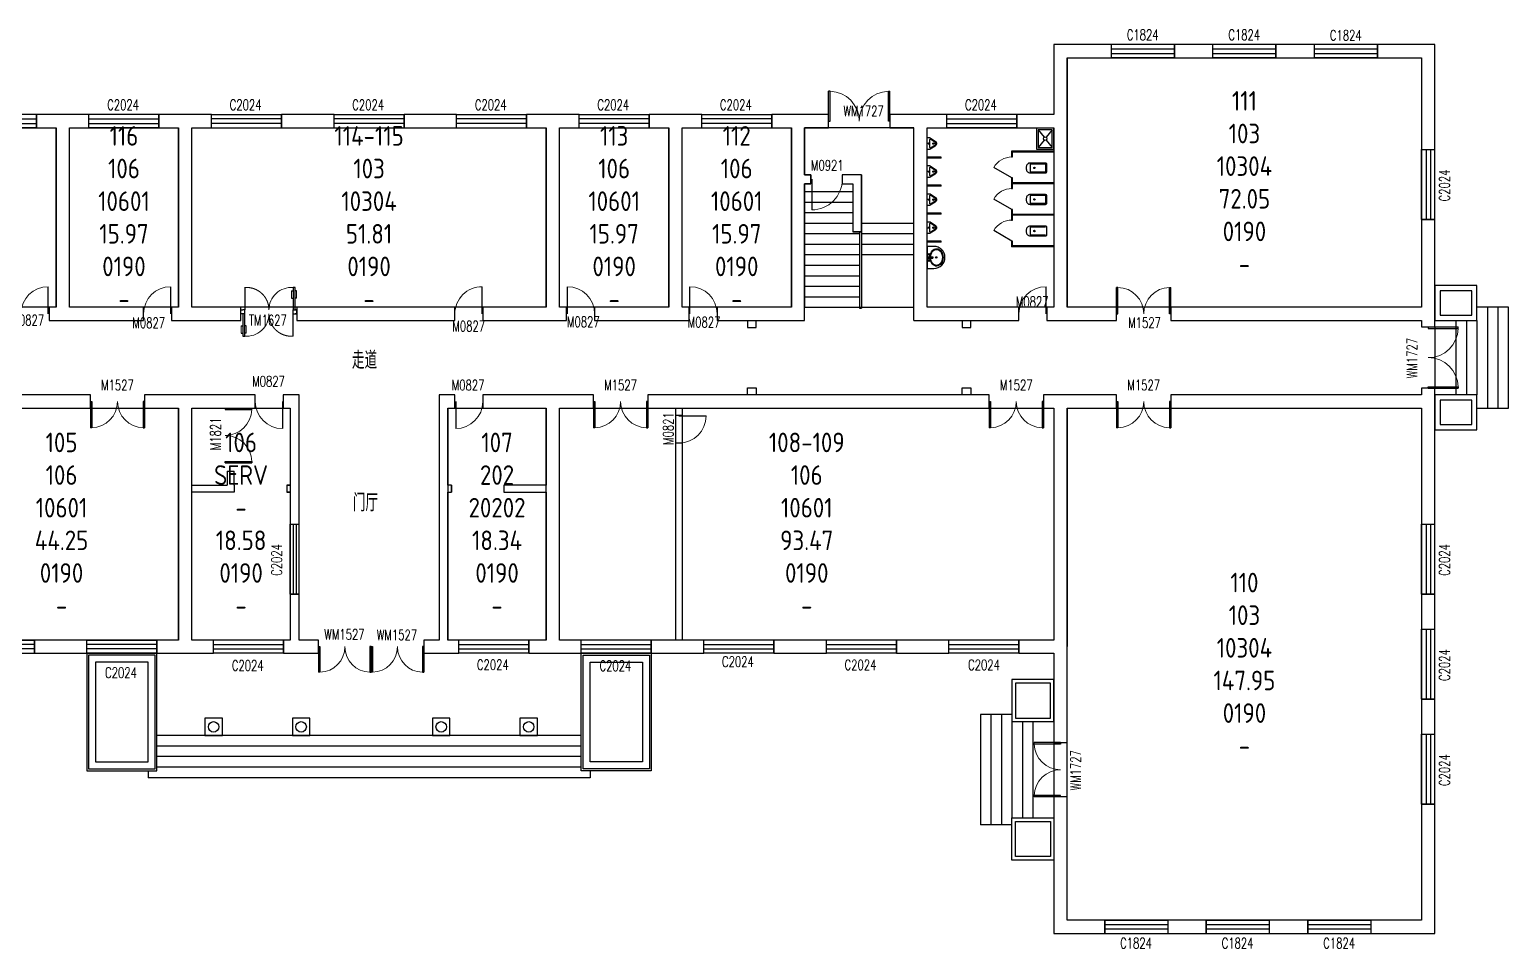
# Model space of a CAD drawing. Extents: x -130783 to -65703, y -93226 to -66999.
# Drawn here: x -107939 to -65703, y -93226 to -66999 of the extents above; entities that cross this region are included whole.
import ezdxf

# ---------------------------------------------------------------- set-up
doc = ezdxf.new("R2010")
doc.units = 0
doc.header["$LTSCALE"] = 1000
doc.header["$MEASUREMENT"] = 0
doc.linetypes.add('DASHED2', pattern=[0.375, 0.25, -0.125])
for name, color, linetype in [('body', 30, 'Continuous'), ('RM', 4, 'Continuous'), ('RM$', 5, 'Continuous'), ('RM$TXT', 5, 'Continuous')]:
    doc.layers.add(name, color=color, linetype=linetype)
doc.styles.add('_TCH_WINDOW', font='SIMPLEX', dxfattribs={"height": 3.5, "bigfont": 'GBCBIG'})
doc.styles.get("Standard").update_dxf_attribs({"font": 'gbenor.shx', "bigfont": 'gbcbig.shx'})

# ---------------------------------------------------------------- blocks, each defined once
blk = doc.blocks.new('$TCHSYS$WIN2D')
for p, q in [((-0.5, 0.5), (0.5, 0.5)), ((-0.5, 0.5), (-0.5, -0.5)), ((0.5, 0.5), (0.5, -0.5)), ((0.5, 0.167), (-0.5, 0.167)), ((0.5, -0.167), (-0.5, -0.167)), ((-0.5, -0.5), (0.5, -0.5))]:
    blk.add_line(p, q)
blk = doc.blocks.new('$DorLib2D$00000003')
blk.add_line((0.47, 0), (0.47, 0.97))
at = {"lineweight": 13}
blk.add_arc((0.47, 0), 0.97, 90, 180, dxfattribs=at)
blk = doc.blocks.new('$DorLib2D$00000002')
for p, q in [((-0.5, 0), (-0.5, 0.4875)), ((-0.475, 0.4875), (-0.5, 0.4875)), ((-0.475, 0), (-0.475, 0.4875)), ((0.475, 0), (0.475, 0.4875)), ((0.475, 0.4875), (0.5, 0.4875)), ((0.5, 0), (0.5, 0.4875)), ((-0.5, 0), (-0.475, 0)), ((0.5, 0), (0.475, 0))]:
    blk.add_line(p, q)
at = {"lineweight": 13}
for centre, start, end in [((-0.4875, 0), 0, 88.53072), ((0.4875, 0), 91.46928, 180)]:
    blk.add_arc(centre, 0.4875, start, end, dxfattribs=at)
blk = doc.blocks.new('$DorLib2D$00000013')
at = {"linetype": 'DASHED2'}
for p, q in [((-0.433, 0.397), (-0.433, -0.003)), ((0.433, -0.469), (0.433, -0.069))]:
    blk.add_line(p, q, dxfattribs=at)
at = {"lineweight": 13}
for p, q in [((0.405, 0.344), (0.405, 0.216)), ((0.495, 0.344), (0.495, 0.216)), ((-0.495, -0.408), (-0.495, -0.28)), ((-0.405, -0.408), (-0.405, -0.28))]:
    blk.add_line(p, q, dxfattribs=at)
for p, q in [((0.405, 0.344), (0.433, 0.344)), ((0.433, 0.397), (0.433, -0.003)), ((0.467, 0.397), (0.433, 0.397)), ((0.467, -0.003), (0.467, 0.397)), ((0.495, 0.344), (0.467, 0.344)), ((0.405, 0.216), (0.433, 0.216)), ((0.495, 0.216), (0.467, 0.216)), ((-0.5, -0.003), (-0.467, -0.003)), ((-0.433, -0.003), (-0.5, -0.003)), ((-0.5, -0.003), (-0.5, -0.069)), ((-0.5, -0.003), (-0.5, -0.003)), ((-0.433, -0.069), (-0.5, -0.069)), ((-0.5, -0.069), (-0.5, -0.069)), ((-0.5, -0.069), (-0.467, -0.069)), ((-0.433, -0.003), (-0.467, -0.003)), ((-0.467, -0.069), (-0.467, -0.469)), ((-0.433, -0.069), (-0.467, -0.069)), ((-0.433, -0.003), (-0.433, -0.069)), ((-0.433, -0.469), (-0.433, -0.069)), ((0.433, -0.003), (0.433, -0.069)), ((0.433, -0.003), (0.467, -0.003)), ((0.433, -0.003), (0.5, -0.003)), ((0.433, -0.069), (0.467, -0.069)), ((0.5, -0.069), (0.467, -0.069)), ((0.5, -0.003), (0.5, -0.069)), ((0.5, -0.003), (0.5, -0.003)), ((0.5, -0.069), (0.5, -0.069)), ((-0.495, -0.28), (-0.467, -0.28)), ((-0.495, -0.408), (-0.467, -0.408)), ((-0.467, -0.469), (-0.433, -0.469)), ((-0.405, -0.28), (-0.433, -0.28)), ((-0.405, -0.408), (-0.433, -0.408))]:
    blk.add_line(p, q)
at = {"linetype": 'DASHED2', "lineweight": 13}
for centre, start, end in [((-0.4, -0.001), 359.8007, 94.7805), ((0.4, -0.071), 179.8007, 274.7805)]:
    blk.add_arc(centre, 0.4, start, end, dxfattribs=at)
at = {"lineweight": 13}
for centre, start, end in [((0.4, -0.001), 85.2195, 180.1993), ((-0.4, -0.071), 265.2195, 0.1993)]:
    blk.add_arc(centre, 0.4, start, end, dxfattribs=at)
blk = doc.blocks.new('$TCHSYS$APDOOR2D')
blk.add_line((0.5, 0), (0, 0.866))
at = {"lineweight": 13}
blk.add_arc((0.5, 0), 1, 120, 180, dxfattribs=at)

msp = doc.modelspace()

# ---------------------------------------------------------------- linework, layer by layer
msp.add_line((-68921, -75303), (-68921, -75303))
at = {"layer": 'body'}
for p, q in [((-77043, -67423), (-78683, -67423)), ((-78683, -67423), (-78683, -69423)), ((-77043, -67803), (-77043, -67423)), ((-74143, -67423), (-75243, -67423)), ((-75243, -67423), (-75243, -67803)), ((-74143, -67803), (-74143, -67423)), ((-71243, -67423), (-72343, -67423)), ((-72343, -67423), (-72343, -67803)), ((-71243, -67803), (-71243, -67423)), ((-67803, -67423), (-69443, -67423)), ((-69443, -67423), (-69443, -67803)), ((-67803, -70423), (-67803, -67423)), ((-78303, -67803), (-77043, -67803)), ((-78303, -67803), (-78303, -69613)), ((-75243, -67803), (-74143, -67803)), ((-72343, -67803), (-71243, -67803)), ((-69443, -67803), (-68183, -67803)), ((-68183, -67803), (-68183, -70423)), ((-106993, -69423), (-107743, -69423)), ((-107743, -69423), (-107743, -69803)), ((-106243, -69423), (-106993, -69423)), ((-106243, -69803), (-106243, -69423)), ((-103493, -69423), (-104243, -69423)), ((-104243, -69423), (-104243, -69803)), ((-102743, -69423), (-103493, -69423)), ((-102743, -69803), (-102743, -69423)), ((-99243, -69423), (-100743, -69423)), ((-100743, -69423), (-100743, -69803)), ((-99243, -69803), (-99243, -69423)), ((-95743, -69423), (-97243, -69423)), ((-97243, -69423), (-97243, -69803)), ((-95743, -69803), (-95743, -69423)), ((-92993, -69423), (-93743, -69423)), ((-93743, -69423), (-93743, -69803)), ((-92243, -69423), (-92993, -69423)), ((-92243, -69803), (-92243, -69423)), ((-89493, -69423), (-90243, -69423)), ((-90243, -69423), (-90243, -69803)), ((-88743, -69423), (-89493, -69423)), ((-88743, -69803), (-88743, -69423)), ((-85993, -69423), (-86743, -69423)), ((-86743, -69423), (-86743, -69803)), ((-85118, -69423), (-85993, -69423)), ((-85118, -69803), (-85118, -69423)), ((-82493, -69423), (-83368, -69423)), ((-83368, -69423), (-83368, -69803)), ((-81743, -69423), (-82493, -69423)), ((-81743, -69803), (-81743, -69423)), ((-78683, -69423), (-79743, -69423)), ((-79743, -69423), (-79743, -69803)), ((-78303, -69613), (-78303, -74923)), ((-107743, -69803), (-107183, -69803)), ((-107183, -74923), (-107183, -69803)), ((-106803, -69803), (-106243, -69803)), ((-106803, -74923), (-106803, -69803)), ((-104243, -69803), (-103683, -69803)), ((-103683, -74923), (-103683, -69803)), ((-103303, -69803), (-102743, -69803)), ((-103303, -74923), (-103303, -69803)), ((-100743, -69803), (-99243, -69803)), ((-97243, -69803), (-95743, -69803)), ((-93743, -69803), (-93183, -69803)), ((-93183, -74923), (-93183, -69803)), ((-92803, -74923), (-92803, -69803)), ((-92803, -69803), (-92243, -69803)), ((-90243, -69803), (-89683, -69803)), ((-89683, -74923), (-89683, -69803)), ((-89303, -74923), (-89303, -69803)), ((-89303, -69803), (-88743, -69803)), ((-86743, -69803), (-86183, -69803)), ((-86183, -71273), (-86183, -69803)), ((-85803, -69803), (-85118, -69803)), ((-85803, -71148), (-85803, -69803)), ((-83368, -69803), (-82683, -69803)), ((-82683, -75303), (-82683, -69803)), ((-82303, -69803), (-81743, -69803)), ((-82303, -74923), (-82303, -69803)), ((-79743, -69803), (-78683, -69803)), ((-79133, -69863, 0), (-78965, -70073, 0)), ((-78733, -69863, 0), (-78902, -70073, 0)), ((-78683, -69803), (-78683, -74923)), ((-82227, -70368, 0), (-82227, -70137, 0)), ((-82088, -70209, 0), (-82212, -70128, 0)), ((-82212, -70377, 0), (-82088, -70296, 0)), ((-78683, -70473), (-79896, -70473)), ((-79896, -70473), (-79896, -70635)), ((-78683, -70498), (-79871, -70498)), ((-79871, -70635), (-79871, -70498)), ((-78965, -70152, 0), (-79133, -70363, 0)), ((-78902, -70152, 0), (-78733, -70363, 0)), ((-78683, -70498), (-78683, -70473)), ((-68183, -70423), (-67803, -70423)), ((-81903, -70640), (-82303, -70640)), ((-82303, -70665), (-82303, -70640)), ((-81903, -70665), (-82303, -70665)), ((-82227, -71168, 0), (-82227, -70937, 0)), ((-82088, -71009, 0), (-82212, -70928, 0)), ((-81903, -70665), (-81903, -70640)), ((-79896, -70635), (-79871, -70635)), ((-79353, -71087, 0), (-79353, -70808, 0)), ((-78923, -70838, 0), (-79353, -70838, 0)), ((-78913, -71047, 0), (-78913, -70848, 0)), ((-86183, -74923), (-86183, -71273)), ((-85628, -71148), (-85803, -71148)), ((-85628, -71398), (-85628, -71148)), ((-84178, -71148), (-84728, -71148)), ((-84728, -71148), (-84728, -71398)), ((-84178, -71148), (-84178, -72773)), ((-82212, -71177, 0), (-82088, -71096, 0)), ((-79871, -71235), (-79896, -71235)), ((-79896, -71235), (-79896, -71385)), ((-79871, -71373), (-79871, -71235)), ((-78683, -71373), (-79871, -71373)), ((-79353, -71057, 0), (-78923, -71057, 0)), ((-78683, -71398), (-78683, -71373)), ((-85803, -75303), (-85803, -71398)), ((-85803, -71398), (-85628, -71398)), ((-85803, -71623), (-84428, -71623)), ((-84728, -71398), (-84428, -71398)), ((-84428, -71398), (-84428, -72773)), ((-81903, -71440), (-82303, -71440)), ((-82303, -71465), (-82303, -71440)), ((-81903, -71465), (-82303, -71465)), ((-82227, -71968, 0), (-82227, -71737, 0)), ((-82088, -71809, 0), (-82212, -71728, 0)), ((-81903, -71465), (-81903, -71440)), ((-79896, -71385), (-79896, -71535)), ((-79896, -71535), (-79871, -71535)), ((-78683, -71398), (-79871, -71398)), ((-79871, -71535), (-79871, -71398)), ((-79353, -71987, 0), (-79353, -71708, 0)), ((-78923, -71738, 0), (-79353, -71738, 0)), ((-78913, -71947, 0), (-78913, -71748, 0)), ((-85803, -71923), (-84428, -71923)), ((-85803, -72223), (-84428, -72223)), ((-82212, -71977, 0), (-82088, -71896, 0)), ((-79871, -72135), (-79896, -72135)), ((-79896, -72135), (-79896, -72285)), ((-79871, -72273), (-79871, -72135)), ((-79353, -71957, 0), (-78923, -71957, 0)), ((-85803, -72523), (-84428, -72523)), ((-84178, -72523), (-82683, -72523)), ((-81903, -72240), (-82303, -72240)), ((-82303, -72265), (-82303, -72240)), ((-81903, -72265), (-82303, -72265)), ((-82227, -72768, 0), (-82227, -72537, 0)), ((-82088, -72609, 0), (-82212, -72528, 0)), ((-81903, -72265), (-81903, -72240)), ((-79896, -72285), (-79896, -72435)), ((-79896, -72435), (-79871, -72435)), ((-78683, -72273), (-79871, -72273)), ((-78683, -72298), (-79871, -72298)), ((-79871, -72435), (-79871, -72298)), ((-79353, -72887, 0), (-79353, -72608, 0)), ((-78923, -72638, 0), (-79353, -72638, 0)), ((-78683, -72298), (-78683, -72273)), ((-67803, -72423), (-68183, -72423)), ((-68183, -72423), (-68183, -74923)), ((-67803, -75113), (-67803, -72423)), ((-85803, -72823), (-84238, -72823)), ((-84178, -72773), (-84428, -72773)), ((-84238, -72773), (-84238, -74953)), ((-84178, -72773), (-84178, -74953)), ((-84178, -72823), (-82683, -72823)), ((-81903, -73040), (-82303, -73040)), ((-82303, -73065), (-82303, -73040)), ((-81903, -73065), (-82303, -73065)), ((-82212, -72777, 0), (-82088, -72696, 0)), ((-81903, -73065), (-81903, -73040)), ((-79871, -73035), (-79896, -73035)), ((-79896, -73035), (-79896, -73198)), ((-79871, -73173), (-79871, -73035)), ((-79353, -72857, 0), (-78923, -72857, 0)), ((-85803, -73123), (-84238, -73123)), ((-85803, -73423), (-84238, -73423)), ((-84178, -73123), (-82683, -73123)), ((-84178, -73423), (-82683, -73423)), ((-82294, -73481), (-82254, -73475)), ((-82294, -73481), (-82294, -73524)), ((-82294, -73481), (-82143, -73485)), ((-82275, -73481), (-82275, -73524)), ((-82254, -73475), (-82143, -73485)), ((-82156, -73485), (-82156, -73520)), ((-82143, -73485), (-82143, -73520)), ((-78683, -73198), (-79896, -73198)), ((-78683, -73173), (-79871, -73173)), ((-78683, -73198), (-78683, -73173)), ((-85803, -73723), (-84238, -73723)), ((-82294, -73524), (-82143, -73520)), ((-82294, -73524), (-82254, -73530)), ((-82254, -73530), (-82143, -73520)), ((-85803, -74023), (-84238, -74023)), ((-85803, -74323), (-84238, -74323)), ((-85803, -74623), (-84238, -74623)), ((-107183, -74923), (-107383, -74923)), ((-107383, -74923), (-107383, -75303)), ((-104683, -74923), (-106803, -74923)), ((-104683, -75303), (-104683, -74923)), ((-103683, -74923), (-103883, -74923)), ((-103883, -74923), (-103883, -75303)), ((-101903, -74923), (-103303, -74923)), ((-101903, -75303), (-101903, -74923)), ((-95793, -74923), (-100303, -74923)), ((-100303, -74923), (-100303, -75303)), ((-95793, -75303), (-95793, -74923)), ((-93183, -74923), (-94993, -74923)), ((-94993, -74923), (-94993, -75303)), ((-92603, -74923), (-92803, -74923)), ((-92603, -75303), (-92603, -74923)), ((-89683, -74923), (-91803, -74923)), ((-91803, -74923), (-91803, -75303)), ((-89103, -74923), (-89303, -74923)), ((-89103, -75303), (-89103, -74923)), ((-86183, -74923), (-88303, -74923)), ((-88303, -74923), (-88303, -75303)), ((-85803, -74923), (-84238, -74923)), ((-84238, -74953), (-84178, -74953)), ((-79683, -74923), (-82303, -74923)), ((-79683, -75303), (-79683, -74923)), ((-78683, -74923), (-78883, -74923)), ((-78883, -74923), (-78883, -75303)), ((-76893, -74923), (-78303, -74923)), ((-76893, -75303), (-76893, -74923)), ((-68183, -74923), (-75343, -74923)), ((-75343, -74923), (-75343, -75303)), ((-67803, -75488), (-67803, -75113)), ((-65703, -74923), (-66603, -74923)), ((-66303, -74923), (-66303, -77803)), ((-66003, -74923), (-66003, -77803)), ((-65703, -77803), (-65703, -74923)), ((-107383, -75303), (-106993, -75303)), ((-106993, -75303), (-104683, -75303)), ((-103883, -75303), (-103493, -75303)), ((-103493, -75303), (-101903, -75303)), ((-100303, -75303), (-95793, -75303)), ((-94993, -75303), (-92993, -75303)), ((-92993, -75303), (-92603, -75303)), ((-91803, -75303), (-89493, -75303)), ((-89493, -75303), (-89103, -75303)), ((-88303, -75303), (-85803, -75303)), ((-82683, -75303), (-79683, -75303)), ((-78883, -75303), (-78493, -75303)), ((-78493, -75303), (-76893, -75303)), ((-75343, -75303), (-68183, -75303)), ((-68183, -75303), (-68183, -75488)), ((-68183, -75488), (-67803, -75488)), ((-67803, -75488), (-67803, -77238)), ((-67203, -75303), (-67203, -77423)), ((-66903, -75303), (-66903, -77423)), ((-66603, -75303), (-66603, -77423)), ((-67803, -77238), (-68183, -77238)), ((-68183, -77238), (-68183, -77423)), ((-67803, -77613), (-67803, -77238)), ((-106203, -77423), (-110493, -77423)), ((-106203, -77803), (-106203, -77423)), ((-103493, -77423), (-104653, -77423)), ((-104653, -77423), (-104653, -77803)), ((-101493, -77423), (-103493, -77423)), ((-101493, -77803), (-101493, -77423)), ((-100243, -77423), (-100693, -77423)), ((-100693, -77423), (-100693, -77803)), ((-100243, -81113), (-100243, -77423)), ((-95793, -77423), (-96243, -77423)), ((-96243, -77423), (-96243, -84423)), ((-95793, -77803), (-95793, -77423)), ((-92993, -77423), (-94993, -77423)), ((-94993, -77423), (-94993, -77803)), ((-91833, -77423), (-92993, -77423)), ((-91833, -77803), (-91833, -77423)), ((-89493, -77423), (-90283, -77423)), ((-90283, -77423), (-90283, -77803)), ((-80533, -77423), (-89493, -77423)), ((-80533, -77803), (-80533, -77423)), ((-78493, -77423), (-78983, -77423)), ((-78983, -77423), (-78983, -77803)), ((-76893, -77423), (-78493, -77423)), ((-76893, -77803), (-76893, -77423)), ((-68183, -77423), (-75343, -77423)), ((-75343, -77423), (-75343, -77803)), ((-67803, -81113), (-67803, -77613)), ((-110368, -77803), (-106203, -77803)), ((-104653, -77803), (-103683, -77803)), ((-103683, -84423), (-103683, -77803)), ((-103303, -84423), (-103303, -77803)), ((-103303, -77803), (-101493, -77803)), ((-100693, -77803), (-100493, -77803)), ((-100493, -77803), (-100493, -81113)), ((-95993, -77803), (-95793, -77803)), ((-95993, -77803), (-95993, -84423)), ((-94993, -77803), (-93183, -77803)), ((-93183, -84423), (-93183, -77803)), ((-92803, -84423), (-92803, -77803)), ((-92803, -77803), (-91833, -77803)), ((-90283, -77803), (-89493, -77803)), ((-89493, -77803), (-80533, -77803)), ((-89493, -77803), (-89493, -78003)), ((-89493, -78003), (-89293, -78003)), ((-89293, -78003), (-89293, -77803)), ((-78983, -77803), (-78683, -77803)), ((-78683, -77803), (-78683, -84423)), ((-78303, -77803), (-76893, -77803)), ((-78303, -77803), (-78303, -84613)), ((-75343, -77803), (-68183, -77803)), ((-68183, -77803), (-68183, -81113)), ((-66603, -77803), (-65703, -77803)), ((-89293, -78803), (-89493, -78803)), ((-89493, -78803), (-89493, -84423)), ((-89293, -84423), (-89293, -78803)), ((-100493, -81113), (-100243, -81113)), ((-68183, -81113), (-67803, -81113)), ((-100243, -83113), (-100493, -83113)), ((-100493, -83113), (-100493, -84423)), ((-100243, -84423), (-100243, -83113)), ((-67803, -83113), (-68183, -83113)), ((-68183, -83113), (-68183, -84113)), ((-67803, -84113), (-67803, -83113)), ((-106303, -84423), (-107803, -84423)), ((-107803, -84423), (-107803, -84803)), ((-106303, -84803), (-106303, -84423)), ((-103683, -84423), (-104303, -84423)), ((-104303, -84423), (-104303, -84803)), ((-102683, -84423), (-103303, -84423)), ((-102683, -84803), (-102683, -84423)), ((-100493, -84423), (-100683, -84423)), ((-100683, -84423), (-100683, -84803)), ((-99683, -84423), (-100243, -84423)), ((-99683, -84803), (-99683, -84423)), ((-96243, -84423), (-96683, -84423)), ((-96683, -84423), (-96683, -84803)), ((-95683, -84423), (-95993, -84423)), ((-95683, -84803), (-95683, -84423)), ((-93183, -84423), (-93683, -84423)), ((-93683, -84423), (-93683, -84803)), ((-92183, -84423), (-92803, -84423)), ((-92183, -84803), (-92183, -84423)), ((-89493, -84423), (-90183, -84423)), ((-90183, -84423), (-90183, -84803)), ((-88683, -84423), (-89493, -84423)), ((-88683, -84803), (-88683, -84423)), ((-85183, -84423), (-86683, -84423)), ((-86683, -84423), (-86683, -84803)), ((-85183, -84803), (-85183, -84423)), ((-81683, -84423), (-83183, -84423)), ((-83183, -84423), (-83183, -84803)), ((-81683, -84803), (-81683, -84423)), ((-78683, -84423), (-79683, -84423)), ((-79683, -84423), (-79683, -84803)), ((-68183, -84113), (-67803, -84113)), ((-107803, -84803), (-106303, -84803)), ((-104303, -84803), (-103493, -84803)), ((-103493, -84803), (-102683, -84803)), ((-100683, -84803), (-100368, -84803)), ((-100368, -84803), (-99683, -84803)), ((-96683, -84803), (-96118, -84803)), ((-96118, -84803), (-95683, -84803)), ((-93683, -84803), (-92993, -84803)), ((-92993, -84803), (-92183, -84803)), ((-90183, -84803), (-89493, -84803)), ((-89493, -84803), (-88683, -84803)), ((-86683, -84803), (-85183, -84803)), ((-83183, -84803), (-81683, -84803)), ((-79683, -84803), (-78683, -84803)), ((-78683, -84803), (-78683, -87353)), ((-78303, -87353), (-78303, -84613)), ((-67803, -86113), (-68183, -86113)), ((-68183, -86113), (-68183, -87113)), ((-67803, -87113), (-67803, -86113)), ((-79883, -86553), (-80783, -86553)), ((-80783, -86553), (-80783, -89703)), ((-80483, -86553), (-80483, -89703)), ((-80183, -86553), (-80183, -89703)), ((-79883, -86753), (-79883, -89503)), ((-79583, -86753), (-79583, -89503)), ((-79283, -86753), (-79283, -89503)), ((-92183, -87153), (-104303, -87153)), ((-78683, -87253), (-78683, -89003)), ((-78683, -87353), (-78303, -87353)), ((-68183, -87113), (-67803, -87113)), ((-92183, -87453), (-104303, -87453)), ((-92183, -87753), (-104303, -87753)), ((-104553, -88153), (-104553, -88353)), ((-92183, -88053), (-104303, -88053)), ((-91933, -88153), (-91933, -88353)), ((-91933, -88353), (-104553, -88353)), ((-78303, -88903), (-78683, -88903)), ((-78683, -88903), (-78683, -92803)), ((-78303, -92423), (-78303, -88903)), ((-67803, -89113), (-68183, -89113)), ((-68183, -89113), (-68183, -92423)), ((-67803, -92803), (-67803, -89113)), ((-79883, -89703), (-80783, -89703)), ((-77233, -92423), (-78303, -92423)), ((-77233, -92803), (-77233, -92423)), ((-74333, -92423), (-75433, -92423)), ((-75433, -92423), (-75433, -92803)), ((-74333, -92803), (-74333, -92423)), ((-71433, -92423), (-72533, -92423)), ((-72533, -92423), (-72533, -92803)), ((-71433, -92803), (-71433, -92423)), ((-68183, -92423), (-69633, -92423)), ((-69633, -92423), (-69633, -92803)), ((-78683, -92803), (-77233, -92803)), ((-75433, -92803), (-74333, -92803)), ((-72533, -92803), (-71433, -92803)), ((-69633, -92803), (-67803, -92803))]:
    msp.add_line(p, q, dxfattribs=at)
at = {"layer": 'body', "elevation": 0}
for points in [[(-82073, -70183, -0.57735), (-82073, -70322), (-82215, -70414, -0.145378), (-82242, -70423), (-82303, -70423), (-82303, -70083), (-82242, -70083, -0.145378), (-82215, -70091)], [(-82073, -70983, -0.57735), (-82073, -71122), (-82215, -71214, -0.145378), (-82242, -71223), (-82303, -71223), (-82303, -70883), (-82242, -70883, -0.145378), (-82215, -70891)], [(-78923, -71087, 0.414214), (-78883, -71047), (-78883, -70848, 0.414214), (-78923, -70808), (-79363, -70808, 0.414214), (-79473, -70918), (-79473, -70977, 0.414214), (-79363, -71087)], [(-82073, -71783, -0.57735), (-82073, -71922), (-82215, -72014, -0.145378), (-82242, -72023), (-82303, -72023), (-82303, -71683), (-82242, -71683, -0.145378), (-82215, -71691)], [(-78923, -71987, 0.414214), (-78883, -71947), (-78883, -71748, 0.414214), (-78923, -71708), (-79363, -71708, 0.414214), (-79473, -71818), (-79473, -71877, 0.414214), (-79363, -71987)], [(-82073, -72583, -0.57735), (-82073, -72722), (-82215, -72814, -0.145378), (-82242, -72823), (-82303, -72823), (-82303, -72483), (-82242, -72483, -0.145378), (-82215, -72491)], [(-78923, -72887, 0.414214), (-78883, -72847), (-78883, -72648, 0.414214), (-78923, -72608), (-79363, -72608, 0.414214), (-79473, -72718), (-79473, -72777, 0.414214), (-79363, -72887)]]:
    msp.add_lwpolyline(points, format="xyb", close=True, dxfattribs=at)
for points in [[(-79183, -70413), (-78683, -70413), (-78683, -69813), (-79183, -69813)], [(-79133, -70363), (-78733, -70363), (-78733, -69863), (-79133, -69863)]]:
    msp.add_lwpolyline(points, close=True, dxfattribs=at)
at = {"layer": 'body'}
msp.add_lwpolyline([(-82109, -73817, 0.990291), (-82109, -73188), (-82303, -73188), (-82303, -73817)], format="xyb", close=True, dxfattribs=at)
for points in [[(-67803, -75303), (-66603, -75303), (-66603, -74303), (-67803, -74303)], [(-67653, -75153), (-66753, -75153), (-66753, -74453), (-67653, -74453)], [(-67803, -78423), (-66603, -78423), (-66603, -77423), (-67803, -77423)], [(-67653, -78273), (-66753, -78273), (-66753, -77573), (-67653, -77573)], [(-104303, -84803), (-106303, -84803), (-106303, -88153), (-104303, -88153)], [(-104353, -84853), (-106253, -84853), (-106253, -88103), (-104353, -88103)], [(-92183, -84803), (-90183, -84803), (-90183, -88153), (-92183, -88153)], [(-92133, -84853), (-90233, -84853), (-90233, -88103), (-92133, -88103)], [(-104553, -85053), (-106053, -85053), (-106053, -87903), (-104553, -87903)], [(-91933, -85053), (-90433, -85053), (-90433, -87903), (-91933, -87903)], [(-78683, -85553), (-79883, -85553), (-79883, -86753), (-78683, -86753)], [(-78783, -85653), (-79783, -85653), (-79783, -86653), (-78783, -86653)], [(-102933, -87153), (-102433, -87153), (-102433, -86653), (-102933, -86653)], [(-100433, -87153), (-99933, -87153), (-99933, -86653), (-100433, -86653)], [(-96433, -87153), (-95933, -87153), (-95933, -86653), (-96433, -86653)], [(-93933, -87153), (-93433, -87153), (-93433, -86653), (-93933, -86653)], [(-78683, -90703), (-79883, -90703), (-79883, -89503), (-78683, -89503)], [(-78783, -90603), (-79783, -90603), (-79783, -89603), (-78783, -89603)]]:
    msp.add_lwpolyline(points, close=True, dxfattribs=at)
for points in [[(-87433, -75303), (-87433, -75503), (-87183, -75503), (-87183, -75303)], [(-81303, -75303), (-81303, -75503), (-81053, -75503), (-81053, -75303)], [(-87433, -77423), (-87433, -77223), (-87183, -77223), (-87183, -77423)], [(-81303, -77423), (-81303, -77223), (-81053, -77223), (-81053, -77423)], [(-102293, -79603), (-102293, -80003)], [(-102293, -79603), (-102093, -79603)], [(-102093, -80003), (-102093, -79603)], [(-102093, -80203), (-103303, -80203), (-103303, -80003), (-102293, -80003)], [(-102093, -80003), (-102093, -80203)], [(-100593, -80003), (-100493, -80003), (-100493, -80203), (-100593, -80203)], [(-100593, -80003), (-100593, -80203)], [(-95893, -80003), (-95993, -80003), (-95993, -80203), (-95893, -80203)], [(-95893, -80003), (-95893, -80203)], [(-94393, -80203), (-93183, -80203), (-93183, -80003), (-94393, -80003)], [(-94393, -80003), (-94393, -80203)]]:
    msp.add_lwpolyline(points, dxfattribs=at)
for centre, radius in [((-78933, -70113, 0), 50), ((-82265, -70253, 0), 17.7), ((-82126, -70253, 0), 20), ((-79242, -70948, 0), 20), ((-82265, -71053, 0), 17.7), ((-82126, -71053, 0), 20), ((-82265, -71853, 0), 17.7), ((-82126, -71853, 0), 20), ((-79242, -71848, 0), 20), ((-82265, -72653, 0), 17.7), ((-82126, -72653, 0), 20), ((-79242, -72748, 0), 20), ((-82257, -73413), 23.7), ((-82257, -73413), 18.7), ((-82045, -73502), 20.8), ((-82045, -73502), 15.8), ((-82257, -73592), 23.7), ((-82257, -73592), 18.7), ((-102683, -86903), 150), ((-100183, -86903), 150), ((-96183, -86903), 150), ((-93683, -86903), 150)]:
    msp.add_circle(centre, radius, dxfattribs=at)
for centre, radius, start, end in [((-82217, -70137, 0), 10, 56.9137, 180), ((-82217, -70368, 0), 10, 180, 303.0863), ((-82113, -70253, 0), 50, 300, 60), ((-82217, -70937, 0), 10, 56.9137, 180), ((-78923, -70848, 0), 10, 0, 90), ((-82217, -71168, 0), 10, 180, 303.0863), ((-82113, -71053, 0), 50, 300, 60), ((-78923, -71047, 0), 10, 270, 0), ((-82217, -71737, 0), 10, 56.9137, 180), ((-78923, -71748, 0), 10, 0, 90), ((-82217, -71968, 0), 10, 180, 303.0863), ((-82113, -71853, 0), 50, 300, 60), ((-78923, -71947, 0), 10, 270, 0), ((-82217, -72537, 0), 10, 56.9137, 180), ((-82113, -72653, 0), 50, 300, 60), ((-82217, -72768, 0), 10, 180, 303.0863)]:
    msp.add_arc(centre, radius, start, end, dxfattribs=at)
at = {"layer": 'body', "extrusion": (0, 0, -1)}
msp.add_ellipse((-82037, -73502), major_axis=(0, 249), ratio=0.758402, start_param=-1.469981, end_param=4.610031, dxfattribs=at)
at = {"layer": 'body'}
msp.add_open_spline([(-82204, -73479), (-82204, -73470), (-82203, -73462), (-82199, -73441), (-82197, -73430), (-82190, -73408), (-82186, -73397), (-82177, -73376), (-82172, -73366), (-82161, -73348), (-82155, -73340), (-82142, -73324), (-82135, -73317), (-82121, -73304), (-82113, -73299), (-82098, -73289), (-82090, -73285), (-82073, -73279), (-82065, -73277), (-82050, -73275), (-82044, -73274), (-82037, -73274), (-82031, -73274), (-82025, -73275), (-82011, -73277), (-82003, -73279), (-81986, -73285), (-81978, -73288), (-81962, -73298), (-81955, -73303), (-81940, -73316), (-81933, -73323), (-81920, -73339), (-81914, -73347), (-81902, -73366), (-81897, -73375), (-81888, -73396), (-81884, -73407), (-81878, -73429), (-81875, -73441), (-81871, -73464), (-81870, -73476), (-81869, -73501), (-81869, -73513), (-81871, -73537), (-81872, -73549), (-81877, -73572), (-81880, -73583), (-81887, -73606), (-81891, -73616), (-81901, -73636), (-81906, -73646), (-81918, -73664), (-81925, -73672), (-81938, -73687), (-81945, -73693), (-81960, -73705), (-81968, -73710), (-81984, -73719), (-81992, -73722), (-82009, -73727), (-82017, -73729), (-82034, -73731), (-82042, -73731), (-82059, -73729), (-82067, -73727), (-82083, -73722), (-82091, -73719), (-82107, -73710), (-82115, -73705), (-82130, -73693), (-82137, -73686), (-82150, -73671), (-82157, -73663), (-82168, -73645), (-82174, -73636), (-82183, -73616), (-82187, -73605), (-82195, -73583), (-82198, -73572), (-82201, -73552), (-82203, -73544), (-82204, -73526)], degree=3, knots=[1.670151, 1.670151, 1.670151, 1.670151, 1.783096, 1.783096, 1.937811, 1.937811, 2.092525, 2.092525, 2.247239, 2.247239, 2.401954, 2.401954, 2.556668, 2.556668, 2.711383, 2.711383, 2.866097, 2.866097, 3.020811, 3.020811, 3.141593, 3.141593, 3.141593, 3.25338, 3.25338, 3.408932, 3.408932, 3.564484, 3.564484, 3.720037, 3.720037, 3.875589, 3.875589, 4.031141, 4.031141, 4.186693, 4.186693, 4.342245, 4.342245, 4.497797, 4.497797, 4.65335, 4.65335, 4.808902, 4.808902, 4.964454, 4.964454, 5.120006, 5.120006, 5.275558, 5.275558, 5.43111, 5.43111, 5.586663, 5.586663, 5.742215, 5.742215, 5.897767, 5.897767, 6.053319, 6.053319, 6.208871, 6.208871, 6.364423, 6.364423, 6.519138, 6.519138, 6.673852, 6.673852, 6.828567, 6.828567, 6.983281, 6.983281, 7.137995, 7.137995, 7.29271, 7.29271, 7.447424, 7.447424, 7.602138, 7.602138, 7.709716, 7.709716, 7.709716, 7.709716], dxfattribs=at)
at = {"layer": 'RM'}
for points in [[(-82683, -69803), (-85803, -69803), (-85803, -71148), (-85628, -71148), (-85628, -71398), (-85803, -71398), (-85803, -74923), (-82682, -74923)], [(-82303, -69803), (-78683, -69803), (-78683, -74923), (-82303, -74923)], [(-84178, -71148), (-84728, -71148), (-84728, -71398), (-84428, -71398), (-84428, -72773), (-84178, -72773)], [(-92803, -77803), (-89493, -77803), (-89493, -84423), (-92803, -84423)], [(-89293, -77803), (-78683, -77803), (-78683, -84423), (-89293, -84423)]]:
    msp.add_lwpolyline(points, close=True, dxfattribs=at)
at = {"layer": 'RM$'}
msp.add_lwpolyline([(-78303, -67803), (-68183, -67803), (-68183, -74923), (-78303, -74923), (-78303, -67803)], dxfattribs=at)
for points in [[(-110303, -69803), (-107183, -69803), (-107183, -74923), (-110303, -74923)], [(-106803, -69803), (-103683, -69803), (-103683, -74923), (-106803, -74923)], [(-103303, -69803), (-93183, -69803), (-93183, -74923), (-103303, -74923)], [(-92803, -69803), (-89683, -69803), (-89683, -74923), (-92803, -74923)], [(-89303, -69803), (-86183, -69803), (-86183, -74923), (-89303, -74923)], [(-110368, -77803), (-103683, -77803), (-103683, -84423), (-110368, -84423)], [(-102093, -77802), (-100493, -77803), (-100493, -80003), (-100593, -80003), (-100593, -80203), (-100493, -80203), (-100493, -84423), (-103303, -84423), (-103303, -80203), (-103303, -77803)], [(-95993, -77803), (-93183, -77803), (-93183, -80003), (-94393, -80003), (-94393, -80203), (-93183, -80203), (-93183, -84423), (-95993, -84423), (-95993, -80203), (-95893, -80203), (-95893, -80003), (-95993, -80003)], [(-92803, -77803), (-78683, -77803), (-78683, -84423), (-92803, -84423)], [(-78303, -77803), (-68183, -77803), (-68183, -92423), (-78303, -92423)]]:
    msp.add_lwpolyline(points, close=True, dxfattribs=at)

# ---------------------------------------------------------------- block references
at = {"layer": 'body'}
ref = msp.add_blockref('$TCHSYS$WIN2D', (-76143, -67613), dxfattribs=dict(at, xscale=1800, yscale=380, zscale=380, rotation=180))
ref.add_attrib('A', 'C1824', (-76603, -67296), dxfattribs={"height": 297.5, "style": '_TCH_WINDOW', "width": 0.705882})
ref = msp.add_blockref('$TCHSYS$WIN2D', (-73243, -67613), dxfattribs=dict(at, xscale=1800, yscale=380, zscale=380, rotation=180))
ref.add_attrib('A', 'C1824', (-73703, -67296), dxfattribs={"height": 297.5, "style": '_TCH_WINDOW', "width": 0.705882})
ref = msp.add_blockref('$TCHSYS$WIN2D', (-70343, -67613), dxfattribs=dict(at, xscale=1800, yscale=380, zscale=380, rotation=180))
ref.add_attrib('A', 'C1824', (-70803, -67310), dxfattribs={"height": 297.5, "style": '_TCH_WINDOW', "width": 0.705882})
ref = msp.add_blockref('$DorLib2D$00000002', (-84243, -69613), dxfattribs=dict(at, xscale=1750, yscale=1750, zscale=380))
ref.add_attrib('A', 'WM1727', (-84696, -69474), dxfattribs={"height": 297.5, "style": '_TCH_WINDOW', "width": 0.705882})
ref = msp.add_blockref('$TCHSYS$WIN2D', (-108743, -69613), dxfattribs=dict(at, xscale=2000, yscale=380, zscale=380, rotation=180))
ref.add_attrib('A', 'C2024', (-109223, -69296), dxfattribs={"height": 297.5, "style": '_TCH_WINDOW', "width": 0.705882})
ref = msp.add_blockref('$TCHSYS$WIN2D', (-105243, -69613), dxfattribs=dict(at, xscale=2000, yscale=380, zscale=380, rotation=180))
ref.add_attrib('A', 'C2024', (-105723, -69296), dxfattribs={"height": 297.5, "style": '_TCH_WINDOW', "width": 0.705882})
ref = msp.add_blockref('$TCHSYS$WIN2D', (-101743, -69613), dxfattribs=dict(at, xscale=2000, yscale=-380, zscale=380))
ref.add_attrib('A', 'C2024', (-102223, -69296), dxfattribs={"height": 297.5, "style": '_TCH_WINDOW', "width": 0.705882})
ref = msp.add_blockref('$TCHSYS$WIN2D', (-98243, -69613), dxfattribs=dict(at, xscale=2000, yscale=-380, zscale=380))
ref.add_attrib('A', 'C2024', (-98723, -69296), dxfattribs={"height": 297.5, "style": '_TCH_WINDOW', "width": 0.705882})
ref = msp.add_blockref('$TCHSYS$WIN2D', (-94743, -69613), dxfattribs=dict(at, xscale=2000, yscale=-380, zscale=380))
ref.add_attrib('A', 'C2024', (-95223, -69296), dxfattribs={"height": 297.5, "style": '_TCH_WINDOW', "width": 0.705882})
ref = msp.add_blockref('$TCHSYS$WIN2D', (-91243, -69613), dxfattribs=dict(at, xscale=2000, yscale=-380, zscale=380))
ref.add_attrib('A', 'C2024', (-91723, -69296), dxfattribs={"height": 297.5, "style": '_TCH_WINDOW', "width": 0.705882})
ref = msp.add_blockref('$TCHSYS$WIN2D', (-87743, -69613), dxfattribs=dict(at, xscale=2000, yscale=-380, zscale=380))
ref.add_attrib('A', 'C2024', (-88223, -69296), dxfattribs={"height": 297.5, "style": '_TCH_WINDOW', "width": 0.705882})
ref = msp.add_blockref('$TCHSYS$WIN2D', (-80743, -69613), dxfattribs=dict(at, xscale=2000, yscale=380, zscale=380, rotation=180))
ref.add_attrib('A', 'C2024', (-81223, -69296), dxfattribs={"height": 297.5, "style": '_TCH_WINDOW', "width": 0.705882})
ref = msp.add_blockref('$TCHSYS$WIN2D', (-67993, -71423), dxfattribs=dict(at, xscale=2000, yscale=380, zscale=380, rotation=90))
ref.add_attrib('A', 'C2024', (-67380, -71903), dxfattribs={"height": 297.5, "rotation": 90, "style": '_TCH_WINDOW', "width": 0.705882})
ref = msp.add_blockref('$DorLib2D$00000003', (-85178, -71273), dxfattribs=dict(at, xscale=-900, yscale=-900, zscale=250))
ref.add_attrib('A', 'M0921', (-85625, -71021), dxfattribs={"height": 297.5, "style": '_TCH_WINDOW', "width": 0.705882})
at = {"layer": 'body', "xscale": 600, "yscale": -600, "zscale": 25, "rotation": 270}
for p in [(-79883, -70935), (-79883, -71835), (-79883, -72735)]:
    msp.add_blockref('$TCHSYS$APDOOR2D', p, dxfattribs=at)
at = {"layer": 'body'}
ref = msp.add_blockref('$DorLib2D$00000003', (-107783, -75113), dxfattribs=dict(at, xscale=800, yscale=800, zscale=380))
ref.add_attrib('A', 'M0827', (-108458, -75441), dxfattribs={"height": 297.5, "style": '_TCH_WINDOW', "width": 0.705882})
ref = msp.add_blockref('$DorLib2D$00000003', (-104283, -75113), dxfattribs=dict(at, xscale=800, yscale=800, zscale=380))
ref.add_attrib('A', 'M0827', (-105005, -75517), dxfattribs={"height": 297.5, "style": '_TCH_WINDOW', "width": 0.705882})
ref = msp.add_blockref('$DorLib2D$00000013', (-101103, -75113), dxfattribs=dict(at, xscale=1600, yscale=1600, zscale=380, rotation=180))
ref.add_attrib('A', 'TM1627', (-101673, -75441), dxfattribs={"height": 297.5, "style": '_TCH_WINDOW', "width": 0.705882})
ref = msp.add_blockref('$DorLib2D$00000003', (-95393, -75113), dxfattribs=dict(at, xscale=-800, yscale=-800, zscale=380, rotation=180))
ref.add_attrib('A', 'M0827', (-95867, -75614), dxfattribs={"height": 297.5, "style": '_TCH_WINDOW', "width": 0.705882})
ref = msp.add_blockref('$DorLib2D$00000003', (-92203, -75113), dxfattribs=dict(at, xscale=800, yscale=-800, zscale=380, rotation=180))
ref.add_attrib('A', 'M0827', (-92593, -75489), dxfattribs={"height": 297.5, "style": '_TCH_WINDOW', "width": 0.705882})
ref = msp.add_blockref('$DorLib2D$00000003', (-88703, -75113), dxfattribs=dict(at, xscale=800, yscale=-800, zscale=380, rotation=180))
ref.add_attrib('A', 'M0827', (-89145, -75498), dxfattribs={"height": 297.5, "style": '_TCH_WINDOW', "width": 0.705882})
ref = msp.add_blockref('$DorLib2D$00000003', (-79283, -75113), dxfattribs=dict(at, xscale=800, yscale=800, zscale=380))
ref.add_attrib('A', 'M0827', (-79773, -74917), dxfattribs={"height": 297.5, "style": '_TCH_WINDOW', "width": 0.705882})
ref = msp.add_blockref('$DorLib2D$00000002', (-76118, -75113), dxfattribs=dict(at, xscale=1550, yscale=1550, zscale=380))
ref.add_attrib('A', 'M1527', (-76564, -75514), dxfattribs={"height": 297.5, "style": '_TCH_WINDOW', "width": 0.705882})
ref = msp.add_blockref('$DorLib2D$00000002', (-67993, -76363), dxfattribs=dict(at, xscale=1750, yscale=-1750, zscale=380, rotation=90))
ref.add_attrib('A', 'WM1727', (-68310, -76953), dxfattribs={"height": 297.5, "rotation": 90, "style": '_TCH_WINDOW', "width": 0.705882})
ref = msp.add_blockref('$DorLib2D$00000002', (-105428, -77613), dxfattribs=dict(at, xscale=-1550, yscale=-1550, zscale=380))
ref.add_attrib('A', 'M1527', (-105898, -77296), dxfattribs={"height": 297.5, "style": '_TCH_WINDOW', "width": 0.705882})
ref = msp.add_blockref('$DorLib2D$00000003', (-101093, -77613), dxfattribs=dict(at, xscale=800, yscale=-800, zscale=380))
ref.add_attrib('A', 'M0827', (-101583, -77189), dxfattribs={"height": 297.5, "style": '_TCH_WINDOW', "width": 0.705882})
ref = msp.add_blockref('$DorLib2D$00000003', (-95393, -77613), dxfattribs=dict(at, xscale=800, yscale=800, zscale=380, rotation=180))
ref.add_attrib('A', 'M0827', (-95883, -77296), dxfattribs={"height": 297.5, "style": '_TCH_WINDOW', "width": 0.705882})
ref = msp.add_blockref('$DorLib2D$00000002', (-91058, -77613), dxfattribs=dict(at, xscale=1550, yscale=1550, zscale=380, rotation=180))
ref.add_attrib('A', 'M1527', (-91528, -77296), dxfattribs={"height": 297.5, "style": '_TCH_WINDOW', "width": 0.705882})
ref = msp.add_blockref('$DorLib2D$00000002', (-79758, -77613), dxfattribs=dict(at, xscale=-1550, yscale=1550, zscale=380, rotation=180))
ref.add_attrib('A', 'M1527', (-80228, -77296), dxfattribs={"height": 297.5, "style": '_TCH_WINDOW', "width": 0.705882})
ref = msp.add_blockref('$DorLib2D$00000002', (-76118, -77613), dxfattribs=dict(at, xscale=-1550, yscale=1550, zscale=380, rotation=180))
ref.add_attrib('A', 'M1527', (-76588, -77296), dxfattribs={"height": 297.5, "style": '_TCH_WINDOW', "width": 0.705882})
ref = msp.add_blockref('$DorLib2D$00000002', (-102355, -78583), dxfattribs=dict(at, xscale=-1559.999999998778, yscale=-1559.999999998778, zscale=190, rotation=89.99999999999123))
ref.add_attrib('A', 'M1821', (-102481, -79008), dxfattribs={"height": 297.5, "rotation": 90, "style": '_TCH_WINDOW', "width": 0.705882})
ref = msp.add_blockref('$DorLib2D$00000003', (-89393, -78403), dxfattribs=dict(at, xscale=800, yscale=-800, zscale=200, rotation=90))
ref.add_attrib('A', 'M0821', (-89549, -78856), dxfattribs={"height": 297.5, "rotation": 90, "style": '_TCH_WINDOW', "width": 0.705882})
ref = msp.add_blockref('$TCHSYS$WIN2D', (-100368, -82113), dxfattribs=dict(at, xscale=-2000, yscale=-250, zscale=250, rotation=270))
ref.add_attrib('A', 'C2024', (-100733, -82593), dxfattribs={"height": 297.5, "rotation": 90, "style": '_TCH_WINDOW', "width": 0.705882})
ref = msp.add_blockref('$TCHSYS$WIN2D', (-67993, -82113), dxfattribs=dict(at, xscale=2000, yscale=380, zscale=380, rotation=90))
ref.add_attrib('A', 'C2024', (-67380, -82593), dxfattribs={"height": 297.5, "rotation": 90, "style": '_TCH_WINDOW', "width": 0.705882})
ref = msp.add_blockref('$TCHSYS$WIN2D', (-108803, -84613), dxfattribs=dict(at, xscale=-2000, yscale=380, zscale=380, rotation=180))
ref.add_attrib('A', 'C2024', (-109283, -85312), dxfattribs={"height": 297.5, "style": '_TCH_WINDOW', "width": 0.705882})
ref = msp.add_blockref('$TCHSYS$WIN2D', (-105303, -84613), dxfattribs=dict(at, xscale=-2000, yscale=380, zscale=380, rotation=180))
ref.add_attrib('A', 'C2024', (-105783, -85505), dxfattribs={"height": 297.5, "style": '_TCH_WINDOW', "width": 0.705882})
ref = msp.add_blockref('$TCHSYS$WIN2D', (-101683, -84613), dxfattribs=dict(at, xscale=-2000, yscale=-380, zscale=380))
ref.add_attrib('A', 'C2024', (-102163, -85300), dxfattribs={"height": 297.5, "style": '_TCH_WINDOW', "width": 0.705882})
ref = msp.add_blockref('$DorLib2D$00000002', (-98933, -84613), dxfattribs=dict(at, xscale=-1500, yscale=-1500, zscale=380))
ref.add_attrib('A', 'WM1527', (-99523, -84412), dxfattribs={"height": 297.5, "style": '_TCH_WINDOW', "width": 0.705882})
ref = msp.add_blockref('$DorLib2D$00000002', (-97433, -84613), dxfattribs=dict(at, xscale=-1500, yscale=-1500, zscale=380))
ref.add_attrib('A', 'WM1527', (-98023, -84426), dxfattribs={"height": 297.5, "style": '_TCH_WINDOW', "width": 0.705882})
ref = msp.add_blockref('$TCHSYS$WIN2D', (-94683, -84613), dxfattribs=dict(at, xscale=-2000, yscale=-380, zscale=380))
ref.add_attrib('A', 'C2024', (-95163, -85278), dxfattribs={"height": 297.5, "style": '_TCH_WINDOW', "width": 0.705882})
ref = msp.add_blockref('$TCHSYS$WIN2D', (-91183, -84613), dxfattribs=dict(at, xscale=-2000, yscale=-380, zscale=380))
ref.add_attrib('A', 'C2024', (-91663, -85308), dxfattribs={"height": 297.5, "style": '_TCH_WINDOW', "width": 0.705882})
ref = msp.add_blockref('$TCHSYS$WIN2D', (-87683, -84613), dxfattribs=dict(at, xscale=-2000, yscale=-380, zscale=380))
ref.add_attrib('A', 'C2024', (-88163, -85190), dxfattribs={"height": 297.5, "style": '_TCH_WINDOW', "width": 0.705882})
ref = msp.add_blockref('$TCHSYS$WIN2D', (-84183, -84613), dxfattribs=dict(at, xscale=-2000, yscale=-380, zscale=380))
ref.add_attrib('A', 'C2024', (-84663, -85283), dxfattribs={"height": 297.5, "style": '_TCH_WINDOW', "width": 0.705882})
ref = msp.add_blockref('$TCHSYS$WIN2D', (-80683, -84613), dxfattribs=dict(at, xscale=-2000, yscale=-380, zscale=380))
ref.add_attrib('A', 'C2024', (-81136, -85283), dxfattribs={"height": 297.5, "style": '_TCH_WINDOW', "width": 0.705882})
ref = msp.add_blockref('$TCHSYS$WIN2D', (-67993, -85113), dxfattribs=dict(at, xscale=2000, yscale=380, zscale=380, rotation=90))
ref.add_attrib('A', 'C2024', (-67380, -85593), dxfattribs={"height": 297.5, "rotation": 90, "style": '_TCH_WINDOW', "width": 0.705882})
ref = msp.add_blockref('$DorLib2D$00000002', (-78493, -88128), dxfattribs=dict(at, xscale=1550, yscale=-1550, zscale=380, rotation=270))
ref.add_attrib('A', 'WM1727', (-77916, -88718), dxfattribs={"height": 297.5, "rotation": 90, "style": '_TCH_WINDOW', "width": 0.705882})
ref = msp.add_blockref('$TCHSYS$WIN2D', (-67993, -88113), dxfattribs=dict(at, xscale=2000, yscale=380, zscale=380, rotation=90))
ref.add_attrib('A', 'C2024', (-67380, -88593), dxfattribs={"height": 297.5, "rotation": 90, "style": '_TCH_WINDOW', "width": 0.705882})
ref = msp.add_blockref('$TCHSYS$WIN2D', (-76333, -92613), dxfattribs=dict(at, xscale=1800, yscale=380, zscale=380))
ref.add_attrib('A', 'C1824', (-76793, -93226), dxfattribs={"height": 297.5, "style": '_TCH_WINDOW', "width": 0.705882})
ref = msp.add_blockref('$TCHSYS$WIN2D', (-73433, -92613), dxfattribs=dict(at, xscale=1800, yscale=380, zscale=380))
ref.add_attrib('A', 'C1824', (-73893, -93226), dxfattribs={"height": 297.5, "style": '_TCH_WINDOW', "width": 0.705882})
ref = msp.add_blockref('$TCHSYS$WIN2D', (-70533, -92613), dxfattribs=dict(at, xscale=1800, yscale=380, zscale=380))
ref.add_attrib('A', 'C1824', (-70993, -93226), dxfattribs={"height": 297.5, "style": '_TCH_WINDOW', "width": 0.705882})

# ---------------------------------------------------------------- texts
for s, p in [('走道', (-98732, -76684)), ('门厅', (-98707, -80751))]:
    msp.add_text(s, height=500, dxfattribs=at).set_placement(p)
at = {"layer": 'RM$TXT', "char_height": 558.8, "attachment_point": 8}
for s, insert in [('111^M^J103^M^J10304^M^J72.05^M^J0190^M^J-^M^J', (-73243, -73970)), ('116^M^J106^M^J10601^M^J15.97^M^J0190^M^J-^M^J', (-105243, -74970)), ('114-115^M^J103^M^J10304^M^J51.81^M^J0190^M^J-^M^J', (-98243, -74970)), ('113^M^J106^M^J10601^M^J15.97^M^J0190^M^J-^M^J', (-91243, -74970)), ('112^M^J106^M^J10601^M^J15.97^M^J0190^M^J-^M^J', (-87743, -74970)), ('105^M^J106^M^J10601^M^J44.25^M^J0190^M^J-^M^J', (-107026, -83720)), ('106^M^JSERV^M^J-^M^J18.58^M^J0190^M^J-^M^J', (-101898, -83720)), ('107^M^J202^M^J20202^M^J18.34^M^J0190^M^J-^M^J', (-94588, -83720)), ('108-109^M^J106^M^J10601^M^J93.47^M^J0190^M^J-^M^J', (-85743, -83720)), ('110^M^J103^M^J10304^M^J147.95^M^J0190^M^J-^M^J', (-73243, -87720))]:
    msp.add_mtext(s, dxfattribs=dict(at, insert=insert))

doc.saveas('drawing.dxf')
